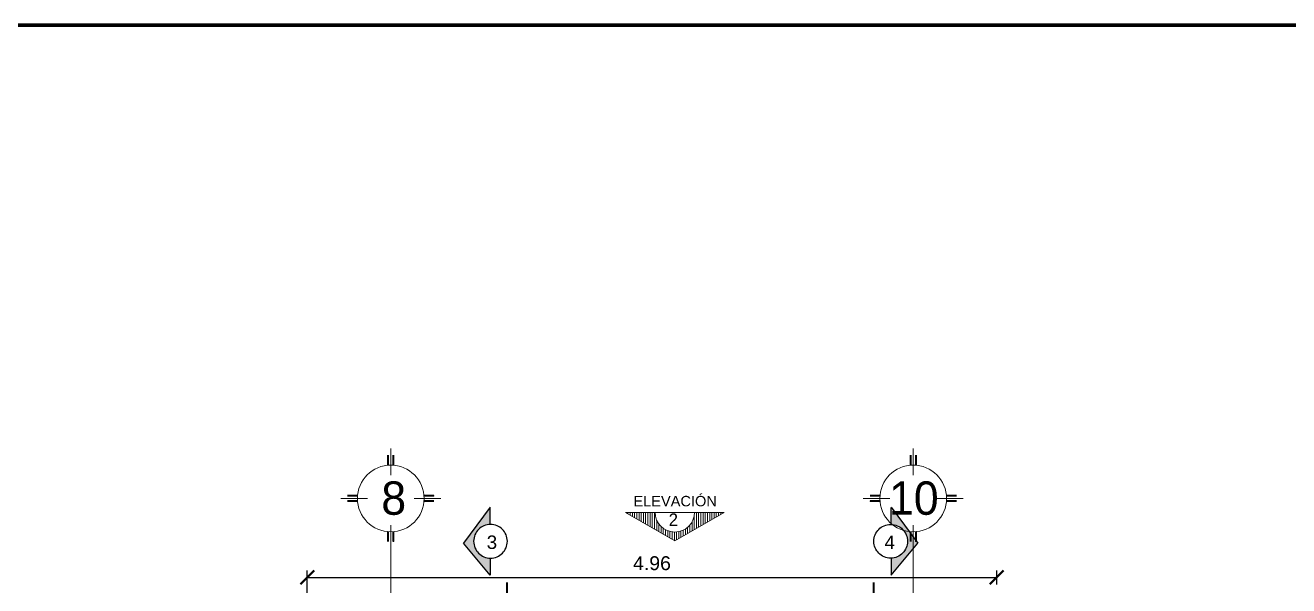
# Model space of a CAD drawing. Header units: millimetres. Extents: x -3570 to 5754, y -12788176 to 1214.
# Drawn here: x 3377.59 to 3386.67, y 1205.14 to 1209.17 of the extents above; entities that cross this region are included whole.
import ezdxf
from ezdxf.enums import TextEntityAlignment as Align

# ---------------------------------------------------------------- set-up
doc = ezdxf.new("R2010")
doc.units = ezdxf.units.MM
for name, pattern in [('ACAD_ISO04W100', [30, 24, -3, 0, -3]), ('ACAD_ISO10W100', [18, 12, -3, 0, -3]), ('Rayas Pequeñas', [0.705556, 0.352778, -0.352778])]:
    doc.linetypes.add(name, pattern=pattern)
for name, color, linetype, lineweight in [('01', 1, 'Continuous', 0), ('49. EJES.', 152, 'Continuous', 5), ('55. INDICADORES - TEXTO (SOLO MÓDULOS).', 45, 'Continuous', 5), ('A-FACHADA 3', 3, 'Continuous', 20), ('COTAS', 7, 'Continuous', 0), ('MUEBLES-OLIIII', 251, 'Continuous', 5), ('SGE_TEXTO-CHICOS-03', 3, 'Continuous', 9), ('TEXTOS', 2, 'Continuous', 20), ('TEXTOS-CHICOS-03', 3, 'Continuous', 5)]:
    doc.layers.add(name, color=color, linetype=linetype, lineweight=lineweight)
doc.layers.add('A_INDICACIONES', color=40, linetype='Continuous')
doc.layers.add('CORTES', color=132, linetype='Continuous')
doc.styles.add('ARIAL', font='arial.ttf')
doc.styles.add('COTAS', font='arial.ttf')
doc.styles.add('nemi', font='GOTHIC.TTF')
doc.styles.add('Soschany V-Ub.', font='arial.ttf')
doc.dimstyles.new('Escala1_50', dxfattribs={"dimtxt": 0.1, "dimasz": 0.1, "dimexe": 0.05, "dimexo": 0.25, "dimgap": 0.05, "dimtad": 2, "dimtih": 1, "dimtoh": 1, "dimzin": 1, "dimdsep": 46, "dimtxsty": 'COTAS', "dimblk": 'ARCHTICK', "dimcen": 0.04, "dimclrd": 1, "dimclre": 1, "dimclrt": 7, "dimadec": 0, "dimazin": 0, "dimtfac": 1, "dimtmove": 2, "dimatfit": 3, "dimfxl": 1, "dimtolj": 1, "dimtzin": 4, "dimarcsym": 0})

# ---------------------------------------------------------------- blocks, each defined once
blk = doc.blocks.new('eje')
at = {"layer": '49. EJES.', "ltscale": 0.01}
for p, q in [((0, 0.9326), (0, 1.1246)), ((-0.0192, 1.0038), (-0.0192, 1.076)), ((-0.168, 0.7646), (-0.36, 0.7646)), ((-0.2392, 0.7454), (-0.3114, 0.7454)), ((0.168, 0.7646), (0.36, 0.7646)), ((0.2392, 0.7838), (0.3114, 0.7838)), ((0, 0.5726), (0, 0.4446)), ((0.0192, 0.5254), (0.0192, 0.4532))]:
    blk.add_line(p, q, dxfattribs=at)
at = {"layer": '49. EJES.'}
blk.add_line((0, 0.4446), (0, -0.1054), dxfattribs=at)
at = {"layer": '49. EJES.', "ltscale": 0.01, "const_width": 0.0144}
for points in [[(-0.0192, 1.0038), (-0.0192, 1.076)], [(0.0192, 1.0038), (0.0192, 1.076)], [(-0.2392, 0.7838), (-0.3114, 0.7838)], [(-0.2392, 0.7454), (-0.3114, 0.7454)], [(0.2392, 0.7838), (0.3114, 0.7838)], [(0.2392, 0.7454), (0.3114, 0.7454)], [(-0.0192, 0.5254), (-0.0192, 0.4532)], [(0.0192, 0.5254), (0.0192, 0.4532)]]:
    blk.add_lwpolyline(points, dxfattribs=at)
at = {"layer": '49. EJES.', "ltscale": 0.01}
blk.add_circle((0, 0.7646), 0.24, dxfattribs=at)
blk = doc.blocks.new('_ArchTick')
at = {"color": 0, "linetype": 'Continuous', "const_width": 0.15}
blk.add_lwpolyline([(-0.5, -0.5), (0.5, 0.5)], dxfattribs=at)
blk = doc.blocks.new('*D459')
at = {"layer": 'COTAS', "color": 1, "lineweight": -2, "transparency": 16777216}
for p, q in [((3379.6162, 1204.4989), (3379.6162, 1205.2478)), ((3384.5724, 1205.1451), (3384.5724, 1205.2478)), ((3379.6162, 1205.1978), (3384.5724, 1205.1978))]:
    blk.add_line(p, q, dxfattribs=at)
at = {"layer": 'Defpoints', "color": 0, "lineweight": 30, "transparency": 16777216}
for p in [(3384.5724, 1205.1978), (3384.5724, 1204.8951), (3379.6162, 1204.2489)]:
    blk.add_point(p, dxfattribs=at)
at = {"layer": 'COTAS', "color": 1, "lineweight": -2, "transparency": 16777216, "xscale": 0.1, "yscale": 0.1, "zscale": 0.1, "rotation": 180}
blk.add_blockref('_ArchTick', (3379.6162, 1205.1978), dxfattribs=at)
at = {"layer": 'COTAS', "color": 1, "lineweight": -2, "transparency": 16777216, "xscale": 0.1, "yscale": 0.1, "zscale": 0.1}
blk.add_blockref('_ArchTick', (3384.5724, 1205.1978), dxfattribs=at)
at = {"layer": 'COTAS', "color": 7, "transparency": 16777216, "insert": (3382.0943, 1205.2989), "char_height": 0.1, "attachment_point": 5, "style": 'COTAS'}
blk.add_mtext('\\A1;4.96', dxfattribs=at)
blk = doc.blocks.new('ELEVACION')
at = {"layer": 'CORTES', "linetype": 'ACAD_ISO10W100', "ltscale": 0.1}
h = blk.add_hatch(color=1, dxfattribs=at)
h.dxf.hatch_style = 1
h.paths.add_polyline_path([(-0.232, 0.312), (-0.232, 0.162, -0.406096), (-0.089, 0.015, -0.406096), (-0.232, -0.131), (-0.232, -0.281), (0, 0)])
at = {"layer": 'CORTES', "color": 1, "linetype": 'ACAD_ISO10W100', "ltscale": 0.1}
for p, q in [((-0.232, 0.312), (0, 0)), ((-0.232, 0.162), (-0.232, 0.31)), ((-0.232, -0.281), (0, 0))]:
    blk.add_line(p, q, dxfattribs=at)
at = {"layer": 'CORTES', "linetype": 'ACAD_ISO10W100', "ltscale": 0.1}
blk.add_line((-0.232, -0.131), (-0.232, -0.281), dxfattribs=at)
at = {"layer": 'CORTES', "color": 1, "linetype": 'ACAD_ISO10W100', "ltscale": 0.1}
blk.add_circle((-0.236, 0.015), 0.147, dxfattribs=at)

msp = doc.modelspace()

# ---------------------------------------------------------------- hatches: boundary and pattern name
at = {"layer": '55. INDICADORES - TEXTO (SOLO MÓDULOS).', "linetype": 'Continuous'}
h = msp.add_hatch(dxfattribs=at)
h.set_pattern_fill('ANSI31', color=1, scale=0.005, angle=45)
h.set_pattern_definition([(90, (2127.495097, 817.569534), (-0.015875, 3e-18), [])])
edge = h.paths.add_edge_path()
edge.add_arc((3382.2582, 1205.6652), 0.1418, -180, 0, ccw=False)
edge.add_line((3382.1165, 1205.6652), (3381.9038, 1205.6652))
edge.add_line((3381.9038, 1205.6652), (3382.2582, 1205.4606))
edge.add_line((3382.2582, 1205.4606), (3382.6126, 1205.6652))
edge.add_line((3382.6126, 1205.6652), (3382.4, 1205.6652))

# ---------------------------------------------------------------- linework, layer by layer
at = {"color": 252, "lineweight": 70, "true_color": 0x939598}
msp.add_lwpolyline([(3351.5243, 1209.1677), (3408.934, 1209.1677), (3408.934, 1169.8732), (3351.5243, 1169.8732)], close=True, dxfattribs=at)
at = {"layer": '55. INDICADORES - TEXTO (SOLO MÓDULOS).', "color": 1, "linetype": 'Continuous'}
for points in [[(3382.4, 1205.6652, -1), (3382.1165, 1205.6652), (3381.9038, 1205.6652), (3382.2582, 1205.4606), (3382.6126, 1205.6652)], [(3382.4, 1205.6652), (3382.1165, 1205.6652, 1)]]:
    msp.add_lwpolyline(points, format="xyb", close=True, dxfattribs=at)
at = {"layer": 'A-FACHADA 3', "color": 1, "linetype": 'Rayas Pequeñas', "lineweight": 35}
msp.add_line((3381.0542, 1199.1631), (3381.0542, 1205.4574), dxfattribs=at)
at = {"layer": 'MUEBLES-OLIIII', "color": 1, "linetype": 'Rayas Pequeñas', "lineweight": 35}
msp.add_line((3383.6895, 1199.1634), (3383.6897, 1205.4501), dxfattribs=at)

# ---------------------------------------------------------------- block references
at = {"layer": 'A_INDICACIONES', "yscale": 0.8235621721913614, "zscale": 0.8235621721913614}
for p, xscale in [((3380.739, 1205.4447), -0.8235621721913614), ((3384.0048, 1205.4447), 0.8235621721913614)]:
    msp.add_blockref('ELEVACION', p, dxfattribs=dict(at, xscale=xscale))
at = {"layer": 'TEXTOS', "linetype": 'ACAD_ISO04W100'}
for p in [(3380.2163, 1205.0006), (3383.9725, 1205.0006)]:
    msp.add_blockref('eje', p, dxfattribs=at)

# ---------------------------------------------------------------- texts
at = {"layer": '01', "color": 7, "linetype": 'Continuous', "style": 'Soschany V-Ub.'}
for s, p in [('3', (3380.9437, 1205.402)), ('4', (3383.8038, 1205.402))]:
    msp.add_text(s, height=0.0966, dxfattribs=at).set_placement(p, align=Align.CENTER)
at = {"layer": '55. INDICADORES - TEXTO (SOLO MÓDULOS).', "color": 18, "true_color": 0x000000, "insert": (3382.5607, 1205.7834), "char_height": 0.075, "attachment_point": 3, "style": 'ARIAL'}
msp.add_mtext_dynamic_manual_height_columns('ELEVACIÓN', width=0.476601, gutter_width=4.6875, heights=[0], dxfattribs=at)
at = {"layer": 'SGE_TEXTO-CHICOS-03', "ltscale": 0.01, "style": 'nemi'}
msp.add_text('2', height=0.09, dxfattribs=at).set_placement((3382.2145, 1205.5673))
at = {"layer": 'TEXTOS-CHICOS-03', "ltscale": 0.01, "style": 'nemi'}
for s, p in [('8', (3380.1483, 1205.6477)), ('10', (3383.7982, 1205.6477))]:
    msp.add_text(s, height=0.24, dxfattribs=at).set_placement(p)

# ---------------------------------------------------------------- dimensions: what is measured, and where the dimension line sits
at = {"layer": 'COTAS', "color": 9, "true_color": 0xc7c8ca}
dim = msp.add_linear_dim(base=(3384.5724, 1205.1978), p1=(3379.6162, 1204.2489), p2=(3384.5724, 1204.8951), dimstyle='Escala1_50', dxfattribs=at)
dim.commit()
dim.dimension.update_dxf_attribs({"geometry": '*D459', "text_midpoint": (3382.0943, 1205.2989)})

doc.saveas('drawing.dxf')
